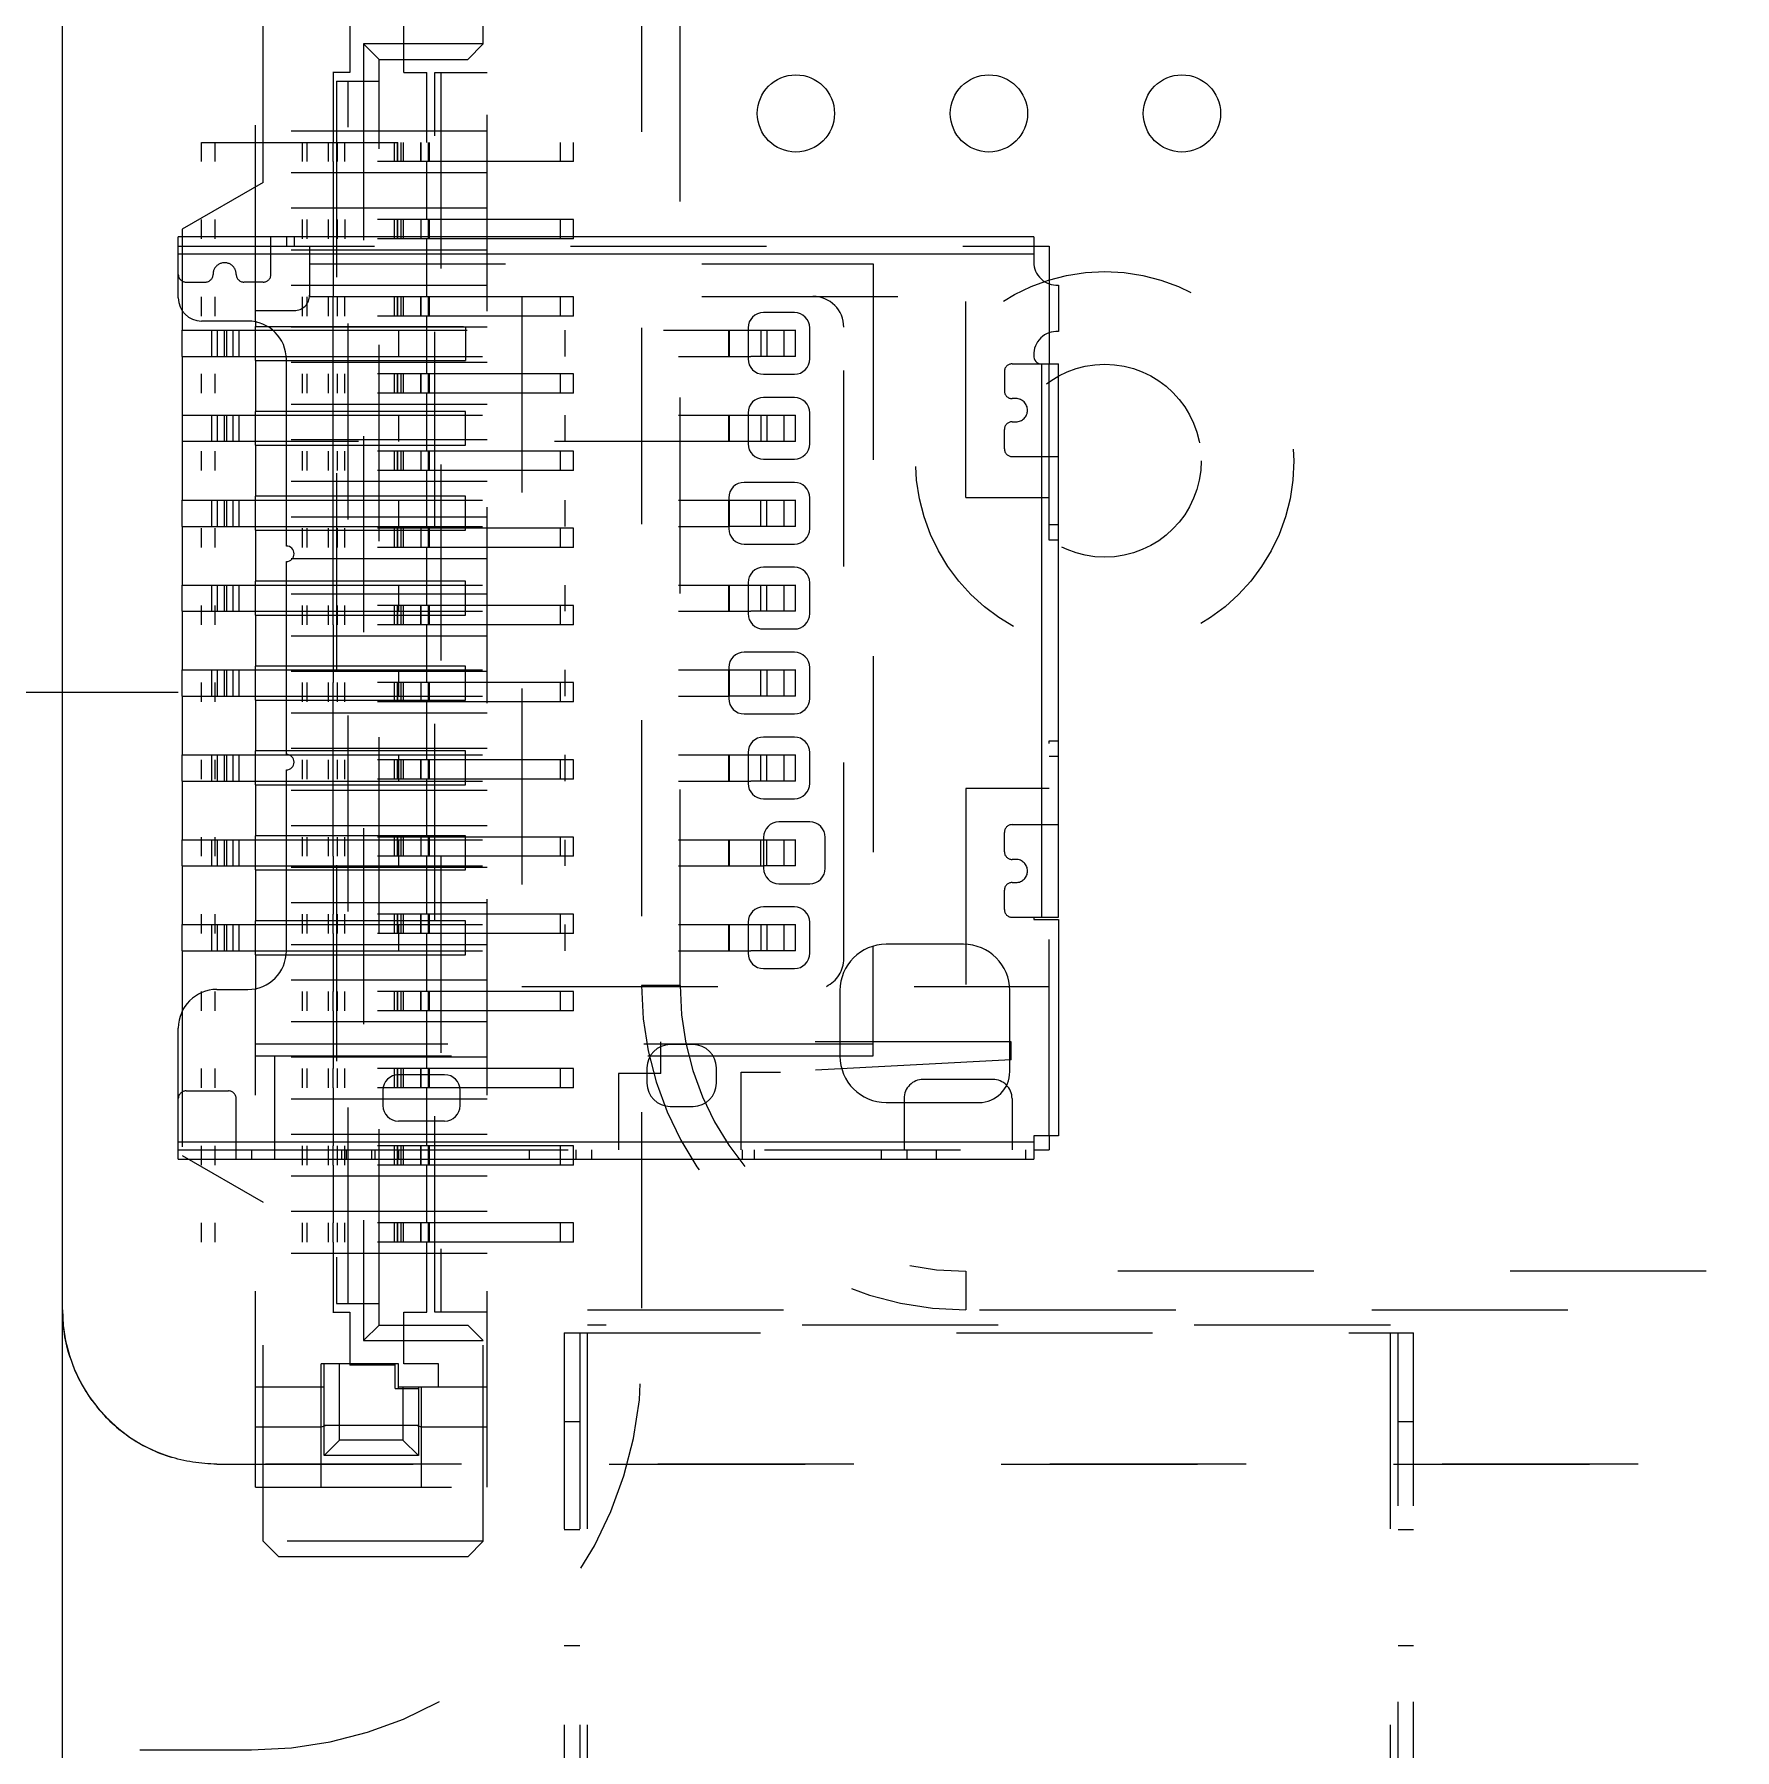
# Model space of a CAD drawing. Header units: inches. Extents: x 0 to 8.3, y 0 to 11.7.
# Drawn here: x 2.766 to 3.633, y 3.134 to 4.009 of the extents above; entities that cross this region are included whole.
import ezdxf

# ---------------------------------------------------------------- set-up
doc = ezdxf.new("R2010")
doc.units = ezdxf.units.IN
doc.header["$LTSCALE"] = 0.762205
doc.header["$MEASUREMENT"] = 0
doc.linetypes.add('HIDDEN', pattern=[0.2, 0.1, -0.1])
doc.layers.get('0').update_dxf_attribs({"linetype": 'CONTINUOUS'})
for name, color, linetype in [('02___PRT_ALL_AXES', 7, 'CONTINUOUS'), ('03___PRT_ALL_CURVES', 7, 'CONTINUOUS'), ('03__ASM_ALL_CURVES', 7, 'CONTINUOUS'), ('DEFAULT_2', 8, 'HIDDEN')]:
    doc.layers.add(name, color=color, linetype=linetype)

msp = doc.modelspace()

# ---------------------------------------------------------------- linework, layer by layer
at = {"color": 7, "linetype": 'CONTINUOUS'}
for p, q in [((2.77998, 2.68939), (2.77998, 4.6579)), ((3.27525, 3.90593), (2.83903, 3.90593)), ((2.83903, 3.87482), (2.83903, 3.90593)), ((3.27525, 3.90593), (3.27525, 3.89313)), ((2.83903, 3.89727), (3.27525, 3.89727)), ((3.27525, 3.9012), (3.28312, 3.9012)), ((3.28312, 3.9012), (3.28312, 3.882)), ((3.28785, 3.88135), (3.28785, 3.85767)), ((2.87446, 3.86301), (2.85084, 3.86301)), ((2.8784, 3.86301), (2.8784, 3.86026)), ((2.8784, 3.86026), (2.88444, 3.86026)), ((3.12958, 3.85947), (3.12958, 3.84372)), ((3.1532, 3.86734), (3.13746, 3.86734)), ((3.16108, 3.84372), (3.16108, 3.85947)), ((2.841, 3.85829), (2.88641, 3.85829)), ((2.841, 3.8449), (2.841, 3.85829)), ((2.856, 3.85829), (2.856, 3.8449)), ((2.85901, 3.8449), (2.85901, 3.85829)), ((2.86248, 3.85829), (2.86248, 3.8449)), ((2.87002, 3.8449), (2.87002, 3.85829)), ((3.13094, 3.85829), (3.15387, 3.85829)), ((3.13618, 3.85829), (3.13618, 3.8449)), ((3.15383, 3.8449), (3.15383, 3.85829)), ((3.28312, 3.85702), (3.28312, 3.84116)), ((2.841, 3.8449), (2.89415, 3.8449)), ((2.8784, 3.84294), (2.89415, 3.84294)), ((2.8784, 3.84294), (2.8784, 3.81695)), ((2.89415, 3.74824), (2.89415, 3.84333)), ((3.15383, 3.8449), (3.13094, 3.8449)), ((3.13746, 3.83585), (3.1532, 3.83585)), ((3.27919, 3.84116), (3.28785, 3.84116)), ((3.27919, 3.84116), (3.27919, 3.55888)), ((3.28785, 3.55888), (3.28785, 3.84116)), ((3.1532, 3.82404), (3.13746, 3.82404)), ((2.89415, 3.81695), (2.8784, 3.81695)), ((3.12958, 3.81616), (3.12958, 3.80042)), ((3.16108, 3.80042), (3.16108, 3.81616)), ((2.841, 3.81498), (2.89415, 3.81498)), ((2.841, 3.81498), (2.841, 3.8016)), ((2.856, 3.81498), (2.856, 3.8016)), ((2.85901, 3.8016), (2.85901, 3.81498)), ((2.86248, 3.81498), (2.86248, 3.8016)), ((2.87002, 3.8016), (2.87002, 3.81498)), ((3.13094, 3.81498), (3.15383, 3.81498)), ((3.13618, 3.81498), (3.13618, 3.8016)), ((3.15383, 3.8016), (3.15383, 3.81498)), ((2.89415, 3.8016), (2.841, 3.8016)), ((2.8784, 3.79963), (2.89415, 3.79963)), ((2.8784, 3.79963), (2.8784, 3.77364)), ((3.15383, 3.8016), (3.13094, 3.8016)), ((3.13746, 3.79254), (3.1532, 3.79254)), ((3.1532, 3.78073), (3.12761, 3.78073)), ((2.841, 3.77168), (2.89415, 3.77168)), ((2.841, 3.75829), (2.841, 3.77168)), ((2.856, 3.77168), (2.856, 3.75829)), ((2.85901, 3.75829), (2.85901, 3.77168)), ((2.86248, 3.77168), (2.86248, 3.75829)), ((2.87002, 3.75829), (2.87002, 3.77168)), ((2.89415, 3.77364), (2.8784, 3.77364)), ((3.11961, 3.77168), (3.15387, 3.77168)), ((3.11974, 3.77286), (3.11974, 3.75711)), ((3.13618, 3.75829), (3.13618, 3.77168)), ((3.15383, 3.75829), (3.15383, 3.77168)), ((3.16108, 3.75711), (3.16108, 3.77286)), ((2.841, 3.75829), (2.89415, 3.75829)), ((2.8784, 3.75632), (2.89415, 3.75632)), ((2.8784, 3.75632), (2.8784, 3.73034)), ((3.15383, 3.75829), (3.11961, 3.75829)), ((3.12761, 3.74923), (3.1532, 3.74923)), ((2.89415, 3.64194), (2.89415, 3.74036)), ((3.1532, 3.73742), (3.13746, 3.73742)), ((2.841, 3.72837), (2.89415, 3.72837)), ((2.841, 3.71498), (2.841, 3.72837)), ((2.856, 3.72837), (2.856, 3.71498)), ((2.85901, 3.71498), (2.85901, 3.72837)), ((2.86248, 3.72837), (2.86248, 3.71498)), ((2.87002, 3.71498), (2.87002, 3.72837)), ((2.89415, 3.73034), (2.8784, 3.73034)), ((3.12958, 3.72955), (3.12958, 3.7138)), ((3.13094, 3.72837), (3.15387, 3.72837)), ((3.13618, 3.71498), (3.13618, 3.72837)), ((3.15383, 3.71498), (3.15383, 3.72837)), ((3.16108, 3.7138), (3.16108, 3.72955)), ((2.841, 3.71498), (2.89415, 3.71498)), ((2.8784, 3.71301), (2.89415, 3.71301)), ((2.8784, 3.71301), (2.8784, 3.68703)), ((3.15383, 3.71498), (3.13094, 3.71498)), ((3.13746, 3.70593), (3.1532, 3.70593)), ((3.1532, 3.69412), (3.12761, 3.69412)), ((2.841, 3.68506), (2.89415, 3.68506)), ((2.841, 3.67168), (2.841, 3.68506)), ((2.856, 3.68506), (2.856, 3.67168)), ((2.85901, 3.67168), (2.85901, 3.68506)), ((2.86248, 3.68506), (2.86248, 3.67168)), ((2.87002, 3.67168), (2.87002, 3.68506)), ((2.89415, 3.68703), (2.8784, 3.68703)), ((3.11961, 3.68506), (3.15387, 3.68506)), ((3.11974, 3.68624), (3.11974, 3.67049)), ((3.13618, 3.67168), (3.13618, 3.68506)), ((3.15383, 3.67168), (3.15383, 3.68506)), ((3.16108, 3.67049), (3.16108, 3.68624)), ((2.841, 3.67168), (2.89415, 3.67168)), ((2.8784, 3.66971), (2.89415, 3.66971)), ((2.8784, 3.66971), (2.8784, 3.64372)), ((3.15383, 3.67168), (3.11961, 3.67168)), ((3.12761, 3.66262), (3.1532, 3.66262)), ((3.1532, 3.65081), (3.13746, 3.65081)), ((2.841, 3.64175), (2.89415, 3.64175)), ((2.841, 3.62837), (2.841, 3.64175)), ((2.856, 3.64175), (2.856, 3.62837)), ((2.85901, 3.62837), (2.85901, 3.64175)), ((2.86248, 3.64175), (2.86248, 3.62837)), ((2.87002, 3.62837), (2.87002, 3.64175)), ((2.89415, 3.64372), (2.8784, 3.64372)), ((3.12958, 3.64294), (3.12958, 3.62719)), ((3.13094, 3.64175), (3.15383, 3.64175)), ((3.13618, 3.62837), (3.13618, 3.64175)), ((3.15383, 3.62837), (3.15383, 3.64175)), ((3.16108, 3.62719), (3.16108, 3.64294)), ((2.89415, 3.54175), (2.89415, 3.63406)), ((2.841, 3.62837), (2.89415, 3.62837)), ((2.8784, 3.6264), (2.89415, 3.6264)), ((2.8784, 3.6264), (2.8784, 3.60042)), ((3.15383, 3.62837), (3.13094, 3.62837)), ((3.13746, 3.61931), (3.1532, 3.61931)), ((3.16108, 3.6075), (3.14533, 3.6075)), ((2.841, 3.59845), (2.89415, 3.59845)), ((2.841, 3.58506), (2.841, 3.59845)), ((2.856, 3.59845), (2.856, 3.58506)), ((2.85901, 3.58506), (2.85901, 3.59845)), ((2.86248, 3.59845), (2.86248, 3.58506)), ((2.87002, 3.58506), (2.87002, 3.59845)), ((2.89415, 3.60042), (2.8784, 3.60042)), ((3.13746, 3.59963), (3.13746, 3.58388)), ((3.13746, 3.59845), (3.15387, 3.59845)), ((3.15383, 3.58506), (3.15383, 3.59845)), ((3.16895, 3.58388), (3.16895, 3.59963)), ((2.841, 3.58506), (2.89415, 3.58506)), ((2.8784, 3.58309), (2.89415, 3.58309)), ((2.8784, 3.58309), (2.8784, 3.55711)), ((3.15383, 3.58506), (3.13746, 3.58506)), ((3.14533, 3.57601), (3.16108, 3.57601)), ((3.1532, 3.56419), (3.13746, 3.56419)), ((2.841, 3.55514), (2.89415, 3.55514)), ((2.841, 3.54175), (2.841, 3.55514)), ((2.856, 3.55514), (2.856, 3.54175)), ((2.85901, 3.54175), (2.85901, 3.55514)), ((2.86248, 3.55514), (2.86248, 3.54175)), ((2.87002, 3.54175), (2.87002, 3.55514)), ((2.89415, 3.55711), (2.8784, 3.55711)), ((3.12958, 3.55632), (3.12958, 3.54057)), ((3.13094, 3.55514), (3.15383, 3.55514)), ((3.13618, 3.55514), (3.13618, 3.54175)), ((3.15383, 3.54175), (3.15383, 3.55514)), ((3.16108, 3.54057), (3.16108, 3.55632)), ((3.27525, 3.55888), (3.28785, 3.55888)), ((3.27525, 3.55888), (3.27525, 3.5577)), ((3.27525, 3.5577), (3.28785, 3.5577)), ((3.28785, 3.5577), (3.28785, 3.44746)), ((3.19336, 3.48821), (3.19336, 3.54413)), ((3.23942, 3.5451), (3.20005, 3.5451)), ((2.841, 3.54175), (2.89415, 3.54175)), ((2.8784, 3.53979), (2.89415, 3.53979)), ((2.8784, 3.53979), (2.8784, 3.52207)), ((3.15383, 3.54175), (3.13094, 3.54175)), ((3.13746, 3.5327), (3.1532, 3.5327)), ((2.85872, 3.52207), (2.87446, 3.52207)), ((3.17643, 3.52148), (3.17643, 3.48801)), ((3.26305, 3.48014), (3.26305, 3.52148)), ((2.83903, 3.43545), (2.83903, 3.50238)), ((3.10163, 3.49392), (3.08982, 3.49392)), ((3.19336, 3.49412), (3.17643, 3.49412)), ((3.07971, 3.48821), (3.11174, 3.48821)), ((3.17643, 3.48821), (3.19336, 3.48821)), ((2.97486, 3.47856), (2.95124, 3.47856)), ((3.07801, 3.48211), (3.07801, 3.47423)), ((3.11344, 3.47423), (3.11344, 3.48211)), ((2.94336, 3.47069), (2.94336, 3.46282)), ((2.98273, 3.46282), (2.98273, 3.47069)), ((3.08982, 3.46242), (3.10163, 3.46242)), ((3.20005, 3.46439), (3.2473, 3.46439)), ((2.97486, 3.45494), (2.95124, 3.45494)), ((3.27525, 3.44412), (2.83903, 3.44412)), ((3.28785, 3.44746), (3.27525, 3.44746)), ((3.27525, 3.44746), (3.27525, 3.43545)), ((3.27525, 3.44018), (3.28312, 3.44018)), ((3.28312, 3.44746), (3.28312, 3.44018)), ((2.83903, 3.43545), (3.27525, 3.43545))]:
    msp.add_line(p, q, dxfattribs=at)
at = {"color": 4, "linetype": 'CONTINUOUS'}
msp.add_line((2.36659, 3.67364), (2.83903, 3.67364), dxfattribs=at)
at = {"color": 7, "linetype": 'CONTINUOUS'}
for centre in [(3.15399, 3.96892), (3.25242, 3.96892), (3.35084, 3.96892)]:
    msp.add_circle(centre, 0.01969, dxfattribs=at)
for centre, radius, start, end in [((3.28706, 3.89313), 0.01181, 180.00301, 273.74706), ((2.85084, 3.87482), 0.01181, 180, 270), ((2.87446, 3.84333), 0.01969, 0, 90), ((3.13746, 3.85947), 0.00787, 90, 180), ((3.1532, 3.85947), 0.00787, 0, 90), ((3.28706, 3.84589), 0.01181, 86.25296, 181.93549), ((3.13746, 3.84372), 0.00787, 180, 270), ((3.1532, 3.84372), 0.00787, 270, 360), ((3.27919, 3.8451), 0.00394, 174.56909, 270), ((3.13746, 3.81616), 0.00787, 90, 180), ((3.1532, 3.81616), 0.00787, 0, 90), ((3.13746, 3.80042), 0.00787, 180, 270), ((3.1532, 3.80042), 0.00787, 270, 360), ((3.12761, 3.77286), 0.00787, 90, 180), ((3.1532, 3.77286), 0.00787, 0, 90), ((3.12761, 3.75711), 0.00787, 180, 270), ((3.1532, 3.75711), 0.00787, 270, 360), ((2.89415, 3.7443), 0.00394, 270, 90), ((3.13746, 3.72955), 0.00787, 90, 180), ((3.1532, 3.72955), 0.00787, 0, 90), ((3.13746, 3.7138), 0.00787, 180, 270), ((3.1532, 3.7138), 0.00787, 270, 360), ((3.12761, 3.68624), 0.00787, 90, 180), ((3.1532, 3.68624), 0.00787, 0, 90), ((3.12761, 3.67049), 0.00787, 180, 270), ((3.1532, 3.67049), 0.00787, 270, 360), ((3.13746, 3.64294), 0.00787, 90, 180), ((3.1532, 3.64294), 0.00787, 0, 90), ((2.89415, 3.638), 0.00394, 270, 90), ((3.13746, 3.62719), 0.00787, 180, 270), ((3.1532, 3.62719), 0.00787, 270, 360), ((3.14533, 3.59963), 0.00787, 90, 180), ((3.16108, 3.59963), 0.00787, 0, 90), ((3.14533, 3.58388), 0.00787, 180, 270), ((3.16108, 3.58388), 0.00787, 270, 360), ((3.13746, 3.55632), 0.00787, 90, 180), ((3.1532, 3.55632), 0.00787, 0, 90), ((3.20005, 3.52148), 0.02362, 90, 180), ((3.23942, 3.52148), 0.02362, 0, 90), ((2.87446, 3.54175), 0.01969, 270, 360), ((3.13746, 3.54057), 0.00787, 180, 270), ((3.1532, 3.54057), 0.00787, 270, 360), ((2.85872, 3.50238), 0.01969, 90, 180), ((3.08982, 3.48211), 0.01181, 90, 180), ((3.10163, 3.48211), 0.01181, 0.00301, 90), ((3.20005, 3.48801), 0.02362, 180, 270), ((2.95124, 3.47069), 0.00787, 90, 180), ((2.97486, 3.47069), 0.00787, 0, 90), ((3.08982, 3.47423), 0.01181, 180.00301, 270), ((3.10163, 3.47423), 0.01181, 270, 360), ((3.2473, 3.48014), 0.01575, 270, 360), ((2.95124, 3.46282), 0.00787, 180, 270), ((2.97486, 3.46282), 0.00787, 270, 360)]:
    msp.add_arc(centre, radius, start, end, dxfattribs=at)
at = {"layer": '02___PRT_ALL_AXES', "color": 8, "linetype": 'HIDDEN'}
msp.add_circle((3.31147, 3.79175), 0.04921, dxfattribs=at)
at = {"layer": '03___PRT_ALL_CURVES', "color": 8, "linetype": 'HIDDEN'}
for p, q in [((2.77998, 3.35868), (2.77998, 4.22482)), ((4.18352, 3.27994), (2.85872, 3.27994))]:
    msp.add_line(p, q, dxfattribs=at)
for centre, radius, start, end in [((2.85819, 3.35842), 0.07816, 197.93248, 216.06752), ((2.8591, 3.35906), 0.07927, 216.06098, 233.93902), ((2.85845, 3.35816), 0.07816, 233.93248, 252.06752)]:
    msp.add_arc(centre, radius, start, end, dxfattribs=at)
for points in [[(2.78383, 3.33435), (2.7813, 3.3422), (2.78004, 3.35047), (2.77998, 3.35868)], [(2.85872, 3.27994), (2.8505, 3.28), (2.84223, 3.28127), (2.83438, 3.2838)]]:
    msp.add_open_spline(points, degree=3, dxfattribs=at)
at = {"layer": '03__ASM_ALL_CURVES', "color": 8, "linetype": 'HIDDEN'}
msp.add_line((2.77998, 2.68939), (2.77998, 4.6579), dxfattribs=at)
at = {"layer": 'DEFAULT_2', "color": 8, "linetype": 'HIDDEN'}
for p, q in [((2.88234, 3.93373), (2.88234, 4.10671)), ((2.99454, 4.00435), (2.99454, 4.10671)), ((2.8784, 3.86301), (2.8784, 4.07916)), ((2.99651, 3.26813), (2.99651, 4.07916)), ((3.07525, 4.05947), (3.07525, 3.33309)), ((3.09494, 3.52404), (3.09494, 4.05947)), ((2.92648, 4.01695), (2.92648, 3.98979)), ((2.95404, 3.98979), (2.95404, 4.01616)), ((2.93352, 4.00435), (2.94139, 3.99648)), ((2.99454, 4.00435), (2.93352, 4.00435)), ((2.93352, 4.00435), (2.93352, 3.34294)), ((2.99454, 4.00435), (2.98667, 3.99648)), ((2.94139, 3.99648), (2.98667, 3.99648)), ((2.94139, 3.35081), (2.94139, 3.99648)), ((2.92648, 3.98979), (2.91777, 3.98979)), ((2.91808, 3.98979), (2.91808, 3.95416)), ((2.91974, 3.98545), (2.91974, 3.36183)), ((2.91974, 3.98545), (2.94139, 3.98545)), ((2.92564, 3.36183), (2.92564, 3.98545)), ((2.95404, 3.98979), (2.96585, 3.98979)), ((2.96585, 3.95416), (2.96585, 3.98979)), ((2.96992, 3.98979), (2.99651, 3.98979)), ((2.96992, 3.3575), (2.96992, 3.98979)), ((2.97289, 3.98979), (2.97289, 3.3575)), ((2.99651, 3.9599), (2.8784, 3.9599)), ((2.85093, 3.95416), (3.04059, 3.95416)), ((2.85093, 3.94431), (2.85093, 3.95416)), ((2.85765, 3.95416), (2.85765, 3.94431)), ((2.90233, 3.94431), (2.90233, 3.95416)), ((2.90482, 3.94431), (2.90482, 3.95416)), ((2.9156, 3.94431), (2.9156, 3.95416)), ((2.91793, 3.94431), (2.91793, 3.95416)), ((2.92005, 3.95416), (2.92005, 3.94431)), ((2.92399, 3.94431), (2.92399, 3.95416)), ((2.9492, 3.94431), (2.9492, 3.95416)), ((2.95062, 3.95416), (2.95062, 3.94431)), ((2.95094, 3.94431), (2.95094, 3.95416)), ((2.95243, 3.95416), (2.95243, 3.94431)), ((2.95385, 3.94431), (2.95385, 3.95416)), ((2.96271, 3.94431), (2.96271, 3.95416)), ((2.96288, 3.94431), (2.96288, 3.95416)), ((2.96647, 3.95416), (2.96647, 3.94431)), ((2.96717, 3.94431), (2.96717, 3.95416)), ((3.03387, 3.94431), (3.03387, 3.95416)), ((3.04059, 3.94431), (3.04059, 3.95416)), ((3.04059, 3.94431), (2.85093, 3.94431)), ((2.99651, 3.93857), (2.8784, 3.93857)), ((2.91808, 3.94431), (2.91808, 3.87542)), ((2.96585, 3.91479), (2.96585, 3.94431)), ((2.88234, 3.93373), (2.841, 3.90986)), ((2.99651, 3.92053), (2.8784, 3.92053)), ((3.04059, 3.91479), (2.85093, 3.91479)), ((2.85093, 3.90494), (2.85093, 3.91479)), ((2.85765, 3.91479), (2.85765, 3.90494)), ((2.90233, 3.90494), (2.90233, 3.91479)), ((2.90482, 3.90494), (2.90482, 3.91479)), ((2.9156, 3.90494), (2.9156, 3.91479)), ((2.92005, 3.91479), (2.92005, 3.90494)), ((2.92399, 3.91479), (2.92399, 3.90494)), ((2.9492, 3.90494), (2.9492, 3.91479)), ((2.95062, 3.91479), (2.95062, 3.90494)), ((2.95094, 3.90494), (2.95094, 3.91479)), ((2.95243, 3.91479), (2.95243, 3.90494)), ((2.95385, 3.90494), (2.95385, 3.91479)), ((2.96271, 3.91479), (2.96271, 3.90494)), ((2.96288, 3.90494), (2.96288, 3.91479)), ((2.96647, 3.91479), (2.96647, 3.90494)), ((2.96717, 3.90494), (2.96717, 3.91479)), ((3.03387, 3.90494), (3.03387, 3.91479)), ((3.04059, 3.90494), (3.04059, 3.91479)), ((2.841, 3.90986), (2.841, 3.85829)), ((3.04059, 3.90494), (2.85093, 3.90494)), ((2.88627, 3.88683), (2.88627, 3.90593)), ((2.89415, 3.90593), (2.89415, 3.9012)), ((2.89809, 3.90593), (2.89809, 3.9012)), ((2.96585, 3.87542), (2.96585, 3.90494)), ((2.83903, 3.9012), (3.27525, 3.9012)), ((2.99651, 3.8992), (2.8784, 3.8992)), ((2.90596, 3.9012), (2.90596, 3.87561)), ((2.90596, 3.89215), (3.19336, 3.89215)), ((3.19336, 3.89215), (3.19336, 3.54413)), ((2.84297, 3.8829), (2.85281, 3.8829)), ((2.88234, 3.8829), (2.8725, 3.8829)), ((2.99651, 3.88116), (2.8784, 3.88116)), ((3.28312, 3.882), (3.28312, 3.85702)), ((3.04059, 3.87542), (2.85093, 3.87542)), ((2.85093, 3.86557), (2.85093, 3.87542)), ((2.85765, 3.87542), (2.85765, 3.86557)), ((2.8784, 3.86833), (2.89809, 3.86833)), ((2.90233, 3.86557), (2.90233, 3.87542)), ((2.90482, 3.86557), (2.90482, 3.87542)), ((2.90596, 3.87561), (3.28312, 3.87561)), ((2.9156, 3.86557), (2.9156, 3.87542)), ((2.91793, 3.86557), (2.91808, 3.87542)), ((2.92005, 3.87542), (2.92005, 3.86557)), ((2.92399, 3.86557), (2.92399, 3.87542)), ((2.9492, 3.86557), (2.9492, 3.87542)), ((2.95062, 3.87542), (2.95062, 3.86557)), ((2.95094, 3.86557), (2.95094, 3.87542)), ((2.95243, 3.87542), (2.95243, 3.86557)), ((2.95385, 3.86557), (2.95385, 3.87542)), ((2.96271, 3.86557), (2.96271, 3.87542)), ((2.96288, 3.86557), (2.96288, 3.87542)), ((2.96647, 3.87542), (2.96647, 3.86557)), ((2.96717, 3.86557), (2.96717, 3.87542)), ((3.01423, 3.87561), (3.01423, 3.52364)), ((3.03387, 3.86557), (3.03387, 3.87542)), ((3.04059, 3.86557), (3.04059, 3.87542)), ((3.24061, 3.77305), (3.24061, 3.87561)), ((3.04059, 3.86557), (2.85093, 3.86557)), ((2.8784, 3.84294), (2.8784, 3.86026)), ((2.99651, 3.85983), (2.8784, 3.85983)), ((2.88444, 3.86026), (2.98557, 3.86026)), ((2.91808, 3.79668), (2.91808, 3.86557)), ((2.96585, 3.83605), (2.96585, 3.86557)), ((2.98557, 3.86026), (2.98557, 3.84294)), ((3.1784, 3.53782), (3.1784, 3.85986)), ((2.86354, 3.85829), (2.86354, 3.8449)), ((2.867, 3.8449), (2.867, 3.85829)), ((2.88641, 3.85829), (3.13094, 3.85829)), ((2.95126, 3.85829), (2.95126, 3.8449)), ((3.0362, 3.85829), (3.0362, 3.8449)), ((3.11961, 3.85829), (3.11961, 3.8449)), ((3.12013, 3.8449), (3.12013, 3.85829)), ((3.13918, 3.85829), (3.13918, 3.8449)), ((3.14791, 3.85829), (3.14791, 3.8449)), ((2.841, 3.8449), (2.841, 3.81498)), ((2.99651, 3.84179), (2.8784, 3.84179)), ((2.89415, 3.8449), (3.13094, 3.8449)), ((2.89415, 3.84294), (2.98557, 3.84294)), ((3.04059, 3.83605), (2.85093, 3.83605)), ((2.85093, 3.8262), (2.85093, 3.83605)), ((2.85765, 3.83605), (2.85765, 3.8262)), ((2.90233, 3.8262), (2.90233, 3.83605)), ((2.90482, 3.8262), (2.90482, 3.83605)), ((2.9156, 3.8262), (2.9156, 3.83605)), ((2.92005, 3.83605), (2.92005, 3.8262)), ((2.92399, 3.8262), (2.92399, 3.83605)), ((2.9492, 3.8262), (2.9492, 3.83605)), ((2.95062, 3.83605), (2.95062, 3.8262)), ((2.95094, 3.8262), (2.95094, 3.83605)), ((2.95243, 3.83605), (2.95243, 3.8262)), ((2.95385, 3.8262), (2.95385, 3.83605)), ((2.96271, 3.8262), (2.96271, 3.83605)), ((2.96288, 3.8262), (2.96288, 3.83605)), ((2.96647, 3.83605), (2.96647, 3.8262)), ((2.96717, 3.8262), (2.96717, 3.83605)), ((3.03387, 3.8262), (3.03387, 3.83605)), ((3.04059, 3.8262), (3.04059, 3.83605)), ((3.26029, 3.83723), (3.26029, 3.82738)), ((3.26423, 3.84116), (3.27919, 3.84116)), ((3.28312, 3.7512), (3.28312, 3.84116)), ((3.04059, 3.8262), (2.85093, 3.8262)), ((2.96585, 3.79668), (2.96585, 3.8262)), ((2.99651, 3.82046), (2.8784, 3.82046)), ((2.8784, 3.79963), (2.8784, 3.81695)), ((2.98557, 3.81695), (2.89415, 3.81695)), ((2.98557, 3.79963), (2.98557, 3.81695)), ((3.2662, 3.82345), (3.26423, 3.82345)), ((2.86354, 3.81498), (2.86354, 3.8016)), ((2.867, 3.8016), (2.867, 3.81498)), ((2.89415, 3.81498), (3.13094, 3.81498)), ((2.95126, 3.81498), (2.95126, 3.8016)), ((3.0362, 3.81498), (3.0362, 3.8016)), ((3.11961, 3.81498), (3.11961, 3.8016)), ((3.12013, 3.8016), (3.12013, 3.81498)), ((3.13918, 3.81498), (3.13918, 3.8016)), ((3.14791, 3.81498), (3.14791, 3.8016)), ((3.26029, 3.79786), (3.26029, 3.8077)), ((3.26423, 3.81164), (3.2662, 3.81164)), ((2.841, 3.8016), (2.841, 3.77168)), ((2.99651, 3.80242), (2.8784, 3.80242)), ((3.13094, 3.8016), (2.89415, 3.8016)), ((2.89415, 3.79963), (2.98557, 3.79963)), ((3.04059, 3.79668), (2.85093, 3.79668)), ((2.85093, 3.78683), (2.85093, 3.79668)), ((2.85765, 3.79668), (2.85765, 3.78683)), ((2.90233, 3.78683), (2.90233, 3.79668)), ((2.90482, 3.78683), (2.90482, 3.79668)), ((2.9156, 3.78683), (2.9156, 3.79668)), ((2.91793, 3.78683), (2.91793, 3.79668)), ((2.92005, 3.79668), (2.92005, 3.78683)), ((2.92399, 3.78683), (2.92399, 3.79668)), ((2.9492, 3.78683), (2.9492, 3.79668)), ((2.95062, 3.79668), (2.95062, 3.78683)), ((2.95094, 3.78683), (2.95094, 3.79668)), ((2.95243, 3.79668), (2.95243, 3.78683)), ((2.95385, 3.78683), (2.95385, 3.79668)), ((2.96271, 3.79668), (2.96271, 3.78683)), ((2.96288, 3.78683), (2.96288, 3.79668)), ((2.96647, 3.79668), (2.96647, 3.78683)), ((2.96717, 3.78683), (2.96717, 3.79668)), ((3.03387, 3.78683), (3.03387, 3.79668)), ((3.04059, 3.78683), (3.04059, 3.79668)), ((3.26423, 3.79392), (3.28785, 3.79392)), ((3.04059, 3.78683), (2.85093, 3.78683)), ((2.99651, 3.78109), (2.8784, 3.78109)), ((2.91808, 3.71794), (2.91808, 3.78683)), ((2.96585, 3.75731), (2.96585, 3.78683)), ((2.86354, 3.77168), (2.86354, 3.75829)), ((2.867, 3.75829), (2.867, 3.77168)), ((2.8784, 3.75632), (2.8784, 3.77364)), ((2.98557, 3.77364), (2.89415, 3.77364)), ((2.89415, 3.77168), (3.11961, 3.77168)), ((2.95126, 3.77168), (2.95126, 3.75829)), ((2.98557, 3.75632), (2.98557, 3.77364)), ((3.0362, 3.77168), (3.0362, 3.75829)), ((3.11961, 3.77168), (3.11961, 3.75829)), ((3.12013, 3.75829), (3.12013, 3.77168)), ((3.13918, 3.75829), (3.13918, 3.77168)), ((3.14791, 3.77168), (3.14791, 3.75829)), ((3.24061, 3.77305), (3.28312, 3.77305)), ((2.99651, 3.76305), (2.8784, 3.76305)), ((2.841, 3.75829), (2.841, 3.72837)), ((3.04059, 3.75731), (2.85093, 3.75731)), ((2.85093, 3.74746), (2.85093, 3.75731)), ((2.85765, 3.75731), (2.85765, 3.74746)), ((2.89415, 3.75829), (3.11961, 3.75829)), ((2.89415, 3.75632), (2.98557, 3.75632)), ((2.90233, 3.74746), (2.90233, 3.75731)), ((2.90482, 3.74746), (2.90482, 3.75731)), ((2.9156, 3.74746), (2.9156, 3.75731)), ((2.92005, 3.75731), (2.92005, 3.74746)), ((2.92399, 3.74746), (2.92399, 3.75731)), ((2.9492, 3.74746), (2.9492, 3.75731)), ((2.95062, 3.75731), (2.95062, 3.74746)), ((2.95094, 3.74746), (2.95094, 3.75731)), ((2.95243, 3.75731), (2.95243, 3.74746)), ((2.95385, 3.74746), (2.95385, 3.75731)), ((2.96271, 3.75731), (2.96271, 3.74746)), ((2.96288, 3.74746), (2.96288, 3.75731)), ((2.96647, 3.75731), (2.96647, 3.74746)), ((2.96717, 3.74746), (2.96717, 3.75731)), ((3.03387, 3.74746), (3.03387, 3.75731)), ((3.04059, 3.74746), (3.04059, 3.75731)), ((3.28785, 3.75908), (3.28312, 3.75908)), ((3.04059, 3.74746), (2.85093, 3.74746)), ((2.96585, 3.71794), (2.96585, 3.74746)), ((3.28785, 3.7512), (3.28312, 3.7512)), ((2.99651, 3.74172), (2.8784, 3.74172)), ((2.86354, 3.72837), (2.86354, 3.71498)), ((2.867, 3.71498), (2.867, 3.72837)), ((2.8784, 3.71301), (2.8784, 3.73034)), ((2.98557, 3.73034), (2.89415, 3.73034)), ((2.89415, 3.72837), (3.13094, 3.72837)), ((2.95126, 3.72837), (2.95126, 3.71498)), ((2.98557, 3.71301), (2.98557, 3.73034)), ((3.0362, 3.72837), (3.0362, 3.71498)), ((3.11961, 3.72837), (3.11961, 3.71498)), ((3.12013, 3.71498), (3.12013, 3.72837)), ((3.13918, 3.71498), (3.13918, 3.72837)), ((3.14791, 3.72837), (3.14791, 3.71498)), ((2.99651, 3.72368), (2.8784, 3.72368)), ((2.841, 3.71498), (2.841, 3.68506)), ((3.04059, 3.71794), (2.85093, 3.71794)), ((2.85093, 3.70809), (2.85093, 3.71794)), ((2.85765, 3.71794), (2.85765, 3.70809)), ((2.89415, 3.71498), (3.13094, 3.71498)), ((2.89415, 3.71301), (2.98557, 3.71301)), ((2.90233, 3.70809), (2.90233, 3.71794)), ((2.90482, 3.70809), (2.90482, 3.71794)), ((2.9156, 3.70809), (2.9156, 3.71794)), ((2.91793, 3.70809), (2.91793, 3.71794)), ((2.92005, 3.71794), (2.92005, 3.70809)), ((2.92399, 3.70809), (2.92399, 3.71794)), ((2.9492, 3.70809), (2.9492, 3.71794)), ((2.95062, 3.71794), (2.95062, 3.70809)), ((2.95094, 3.70809), (2.95094, 3.71794)), ((2.95243, 3.71794), (2.95243, 3.70809)), ((2.95385, 3.70809), (2.95385, 3.71794)), ((2.96271, 3.70809), (2.96271, 3.71794)), ((2.96288, 3.70809), (2.96288, 3.71794)), ((2.96647, 3.71794), (2.96647, 3.70809)), ((2.96717, 3.70809), (2.96717, 3.71794)), ((3.03387, 3.70809), (3.03387, 3.71794)), ((3.04059, 3.70809), (3.04059, 3.71794)), ((3.04059, 3.70809), (2.85093, 3.70809)), ((2.99651, 3.70235), (2.8784, 3.70235)), ((2.91808, 3.70809), (2.91808, 3.67856)), ((2.96585, 3.67856), (2.96585, 3.70809)), ((2.86354, 3.68506), (2.86354, 3.67168)), ((2.867, 3.67168), (2.867, 3.68506)), ((2.8784, 3.66971), (2.8784, 3.68703)), ((2.99651, 3.68431), (2.8784, 3.68431)), ((2.98557, 3.68703), (2.89415, 3.68703)), ((2.89415, 3.68506), (3.11961, 3.68506)), ((2.95126, 3.68506), (2.95126, 3.67168)), ((2.98557, 3.66971), (2.98557, 3.68703)), ((3.0362, 3.68506), (3.0362, 3.67168)), ((3.11961, 3.68506), (3.11961, 3.67168)), ((3.12013, 3.67168), (3.12013, 3.68506)), ((3.13918, 3.68506), (3.13918, 3.67168)), ((3.14791, 3.68506), (3.14791, 3.67168)), ((3.04059, 3.67856), (2.85093, 3.67856)), ((2.85093, 3.66872), (2.85093, 3.67856)), ((2.85765, 3.67856), (2.85765, 3.66872)), ((2.90233, 3.66872), (2.90233, 3.67856)), ((2.90482, 3.66872), (2.90482, 3.67856)), ((2.9156, 3.66872), (2.9156, 3.67856)), ((2.91793, 3.66872), (2.91793, 3.67856)), ((2.92005, 3.67856), (2.92005, 3.66872)), ((2.92399, 3.66872), (2.92399, 3.67856)), ((2.9492, 3.66872), (2.9492, 3.67856)), ((2.95062, 3.67856), (2.95062, 3.66872)), ((2.95094, 3.66872), (2.95094, 3.67856)), ((2.95243, 3.67856), (2.95243, 3.66872)), ((2.95385, 3.66872), (2.95385, 3.67856)), ((2.96271, 3.67856), (2.96271, 3.66872)), ((2.96288, 3.66872), (2.96288, 3.67856)), ((2.96647, 3.67856), (2.96647, 3.66872)), ((2.96717, 3.66872), (2.96717, 3.67856)), ((3.03387, 3.66872), (3.03387, 3.67856)), ((3.04059, 3.66872), (3.04059, 3.67856)), ((2.841, 3.67168), (2.841, 3.64175)), ((3.04059, 3.66872), (2.85093, 3.66872)), ((2.89415, 3.67168), (3.11961, 3.67168)), ((2.89415, 3.66971), (2.98557, 3.66971)), ((2.91808, 3.59982), (2.91808, 3.66872)), ((2.96585, 3.63919), (2.96585, 3.66872)), ((2.99651, 3.66298), (2.8784, 3.66298)), ((3.28312, 3.64884), (3.28785, 3.64884)), ((3.28312, 3.44746), (3.28312, 3.64884)), ((2.86354, 3.64175), (2.86354, 3.62837)), ((2.867, 3.62837), (2.867, 3.64175)), ((2.99651, 3.64494), (2.8784, 3.64494)), ((2.8784, 3.6264), (2.8784, 3.64372)), ((2.98557, 3.64372), (2.89415, 3.64372)), ((2.89415, 3.64175), (3.13094, 3.64175)), ((2.95126, 3.64175), (2.95126, 3.62837)), ((2.98557, 3.6264), (2.98557, 3.64372)), ((3.0362, 3.64175), (3.0362, 3.62837)), ((3.11961, 3.64175), (3.11961, 3.62837)), ((3.12013, 3.62837), (3.12013, 3.64175)), ((3.13918, 3.62837), (3.13918, 3.64175)), ((3.14791, 3.64175), (3.14791, 3.62837)), ((3.28785, 3.64097), (3.28312, 3.64097)), ((3.04059, 3.63919), (2.85093, 3.63919)), ((2.85093, 3.62935), (2.85093, 3.63919)), ((2.85765, 3.63919), (2.85765, 3.62935)), ((2.90233, 3.62935), (2.90233, 3.63919)), ((2.90482, 3.62935), (2.90482, 3.63919)), ((2.9156, 3.62935), (2.9156, 3.63919)), ((2.92005, 3.63919), (2.92005, 3.62935)), ((2.92399, 3.62935), (2.92399, 3.63919)), ((2.9492, 3.62935), (2.9492, 3.63919)), ((2.95062, 3.63919), (2.95062, 3.62935)), ((2.95094, 3.62935), (2.95094, 3.63919)), ((2.95243, 3.63919), (2.95243, 3.62935)), ((2.95385, 3.62935), (2.95385, 3.63919)), ((2.96271, 3.62935), (2.96271, 3.63919)), ((2.96288, 3.62935), (2.96288, 3.63919)), ((2.96647, 3.63919), (2.96647, 3.62935)), ((2.96717, 3.62935), (2.96717, 3.63919)), ((3.03387, 3.62935), (3.03387, 3.63919)), ((3.04059, 3.62935), (3.04059, 3.63919)), ((2.841, 3.62837), (2.841, 3.59845)), ((3.04059, 3.62935), (2.85093, 3.62935)), ((2.99651, 3.62361), (2.8784, 3.62361)), ((2.89415, 3.62837), (3.13094, 3.62837)), ((2.89415, 3.6264), (2.98557, 3.6264)), ((2.96585, 3.59982), (2.96585, 3.62935)), ((3.28312, 3.62463), (3.24061, 3.62463)), ((3.24061, 3.62463), (3.24061, 3.52364)), ((2.99651, 3.60557), (2.8784, 3.60557)), ((3.26423, 3.60612), (3.28785, 3.60612)), ((3.04059, 3.59982), (2.85093, 3.59982)), ((2.85093, 3.58998), (2.85093, 3.59982)), ((2.85765, 3.59982), (2.85765, 3.58998)), ((2.86354, 3.59845), (2.86354, 3.58506)), ((2.867, 3.58506), (2.867, 3.59845)), ((2.8784, 3.58309), (2.8784, 3.60042)), ((2.98557, 3.60042), (2.89415, 3.60042)), ((2.89415, 3.59845), (3.13746, 3.59845)), ((2.90233, 3.58998), (2.90233, 3.59982)), ((2.90482, 3.58998), (2.90482, 3.59982)), ((2.9156, 3.58998), (2.9156, 3.59982)), ((2.91793, 3.58998), (2.91793, 3.59982)), ((2.92005, 3.59982), (2.92005, 3.58998)), ((2.92399, 3.58998), (2.92399, 3.59982)), ((2.9492, 3.58998), (2.9492, 3.59982)), ((2.95062, 3.59982), (2.95062, 3.58998)), ((2.95094, 3.58998), (2.95094, 3.59982)), ((2.95126, 3.59845), (2.95126, 3.58506)), ((2.95243, 3.59982), (2.95243, 3.58998)), ((2.95385, 3.58998), (2.95385, 3.59982)), ((2.96271, 3.59982), (2.96271, 3.58998)), ((2.96288, 3.58998), (2.96288, 3.59982)), ((2.96647, 3.59982), (2.96647, 3.58998)), ((2.96717, 3.58998), (2.96717, 3.59982)), ((2.98557, 3.58309), (2.98557, 3.60042)), ((3.03387, 3.58998), (3.03387, 3.59982)), ((3.0362, 3.59845), (3.0362, 3.58506)), ((3.04059, 3.58998), (3.04059, 3.59982)), ((3.11961, 3.59845), (3.11961, 3.58506)), ((3.12013, 3.58506), (3.12013, 3.59845)), ((3.13618, 3.58506), (3.13618, 3.59845)), ((3.13918, 3.58506), (3.13918, 3.59845)), ((3.14791, 3.59845), (3.14791, 3.58506)), ((3.26029, 3.59234), (3.26029, 3.60219)), ((3.04059, 3.58998), (2.85093, 3.58998)), ((2.91808, 3.58998), (2.91808, 3.56045)), ((2.96585, 3.56045), (2.96585, 3.58998)), ((3.2662, 3.58841), (3.26423, 3.58841)), ((2.841, 3.58506), (2.841, 3.55514)), ((2.99651, 3.58424), (2.8784, 3.58424)), ((2.89415, 3.58506), (3.13746, 3.58506)), ((2.89415, 3.58309), (2.98557, 3.58309)), ((3.26029, 3.56282), (3.26029, 3.57266)), ((3.26423, 3.5766), (3.2662, 3.5766)), ((2.99651, 3.5662), (2.8784, 3.5662)), ((3.04059, 3.56045), (2.85093, 3.56045)), ((2.85093, 3.55061), (2.85093, 3.56045)), ((2.85765, 3.56045), (2.85765, 3.55061)), ((2.86354, 3.55514), (2.86354, 3.54175)), ((2.867, 3.54175), (2.867, 3.55514)), ((2.8784, 3.53979), (2.8784, 3.55711)), ((2.98557, 3.55711), (2.89415, 3.55711)), ((2.89415, 3.55514), (3.13094, 3.55514)), ((2.90233, 3.55061), (2.90233, 3.56045)), ((2.90482, 3.55061), (2.90482, 3.56045)), ((2.9156, 3.55061), (2.9156, 3.56045)), ((2.91793, 3.55061), (2.91793, 3.56045)), ((2.92005, 3.56045), (2.92005, 3.55061)), ((2.92399, 3.55061), (2.92399, 3.56045)), ((2.9492, 3.55061), (2.9492, 3.56045)), ((2.95062, 3.56045), (2.95062, 3.55061)), ((2.95094, 3.55061), (2.95094, 3.56045)), ((2.95126, 3.55514), (2.95126, 3.54175)), ((2.95243, 3.56045), (2.95243, 3.55061)), ((2.95385, 3.55061), (2.95385, 3.56045)), ((2.96271, 3.55061), (2.96271, 3.56045)), ((2.96288, 3.55061), (2.96288, 3.56045)), ((2.96647, 3.56045), (2.96647, 3.55061)), ((2.96717, 3.55061), (2.96717, 3.56045)), ((2.98557, 3.53979), (2.98557, 3.55711)), ((3.03387, 3.55061), (3.03387, 3.56045)), ((3.0362, 3.55514), (3.0362, 3.54175)), ((3.04059, 3.55061), (3.04059, 3.56045)), ((3.11961, 3.55514), (3.11961, 3.54175)), ((3.12013, 3.54175), (3.12013, 3.55514)), ((3.13918, 3.55514), (3.13918, 3.54175)), ((3.14791, 3.55514), (3.14791, 3.54175)), ((3.26423, 3.55888), (3.27525, 3.55888)), ((3.04059, 3.55061), (2.85093, 3.55061)), ((2.99651, 3.54487), (2.8784, 3.54487)), ((2.91808, 3.55061), (2.91808, 3.52108)), ((2.96585, 3.52108), (2.96585, 3.55061)), ((2.841, 3.54175), (2.841, 3.43742)), ((2.89415, 3.54175), (3.13094, 3.54175)), ((2.89415, 3.53979), (2.98557, 3.53979)), ((2.99651, 3.52683), (2.8784, 3.52683)), ((3.04059, 3.52108), (2.85093, 3.52108)), ((2.85093, 3.51124), (2.85093, 3.52108)), ((2.85765, 3.52108), (2.85765, 3.51124)), ((2.8784, 3.26813), (2.8784, 3.52207)), ((2.90233, 3.51124), (2.90233, 3.52108)), ((2.90482, 3.51124), (2.90482, 3.52108)), ((2.9156, 3.51124), (2.9156, 3.52108)), ((2.91793, 3.51124), (2.91793, 3.52108)), ((2.92005, 3.52108), (2.92005, 3.51124)), ((2.92399, 3.51124), (2.92399, 3.52108)), ((2.9492, 3.51124), (2.9492, 3.52108)), ((2.95062, 3.52108), (2.95062, 3.51124)), ((2.95094, 3.51124), (2.95094, 3.52108)), ((2.95243, 3.52108), (2.95243, 3.51124)), ((2.95385, 3.51124), (2.95385, 3.52108)), ((2.96271, 3.51124), (2.96271, 3.52108)), ((2.96288, 3.51124), (2.96288, 3.52108)), ((2.96647, 3.52108), (2.96647, 3.51124)), ((2.96717, 3.51124), (2.96717, 3.52108)), ((3.01423, 3.52364), (3.28312, 3.52364)), ((3.03387, 3.51124), (3.03387, 3.52108)), ((3.04059, 3.51124), (3.04059, 3.52108)), ((3.09494, 3.52404), (3.07525, 3.52404)), ((3.04059, 3.51124), (2.85093, 3.51124)), ((2.91808, 3.51124), (2.91808, 3.48171)), ((2.96585, 3.48171), (2.96585, 3.51124)), ((2.99651, 3.5055), (2.8784, 3.5055)), ((3.17643, 3.49412), (2.8784, 3.49412)), ((3.26383, 3.4953), (3.08509, 3.4953)), ((3.08509, 3.47916), (3.08509, 3.4953)), ((3.26383, 3.48624), (3.26383, 3.4953)), ((2.8784, 3.48821), (3.07971, 3.48821)), ((2.99651, 3.48746), (2.8784, 3.48746)), ((2.88824, 3.43545), (2.88824, 3.48821)), ((3.11174, 3.48821), (3.17643, 3.48821)), ((3.26383, 3.48624), (3.14612, 3.47994)), ((3.04059, 3.48171), (2.85093, 3.48171)), ((2.85093, 3.47187), (2.85093, 3.48171)), ((2.85765, 3.48171), (2.85765, 3.47187)), ((2.90233, 3.47187), (2.90233, 3.48171)), ((2.90482, 3.47187), (2.90482, 3.48171)), ((2.9156, 3.47187), (2.9156, 3.48171)), ((2.91793, 3.47187), (2.91808, 3.48171)), ((2.92005, 3.48171), (2.92005, 3.47187)), ((2.92399, 3.47187), (2.92399, 3.48171)), ((2.9492, 3.47187), (2.9492, 3.48171)), ((2.95062, 3.48171), (2.95062, 3.47187)), ((2.95094, 3.47187), (2.95094, 3.48171)), ((2.95243, 3.48171), (2.95243, 3.47187)), ((2.95385, 3.47187), (2.95385, 3.48171)), ((2.96271, 3.47187), (2.96271, 3.48171)), ((2.96288, 3.47187), (2.96288, 3.48171)), ((2.96647, 3.48171), (2.96647, 3.47187)), ((2.96717, 3.47187), (2.96717, 3.48171)), ((3.03387, 3.47187), (3.03387, 3.48171)), ((3.04059, 3.47187), (3.04059, 3.48171)), ((3.08509, 3.47916), (3.06344, 3.47916)), ((3.06344, 3.47916), (3.06344, 3.44018)), ((3.12604, 3.47994), (3.14612, 3.47994)), ((3.12604, 3.44018), (3.12604, 3.47994)), ((3.25438, 3.4762), (3.21895, 3.4762)), ((2.84297, 3.4703), (2.86462, 3.4703)), ((3.04059, 3.47187), (2.85093, 3.47187)), ((2.86856, 3.43545), (2.86856, 3.46636)), ((2.99651, 3.46613), (2.8784, 3.46613)), ((2.91808, 3.47187), (2.91808, 3.44234)), ((2.96585, 3.44234), (2.96585, 3.47187)), ((3.20911, 3.46636), (3.20911, 3.44018)), ((3.26423, 3.46636), (3.26423, 3.44018)), ((2.99651, 3.44809), (2.8784, 3.44809)), ((2.83903, 3.44018), (2.93774, 3.44018)), ((3.04059, 3.44234), (2.85093, 3.44234)), ((2.85093, 3.4325), (2.85093, 3.44234)), ((2.85765, 3.44234), (2.85765, 3.4325)), ((2.87643, 3.44018), (2.87643, 3.43545)), ((2.90233, 3.4325), (2.90233, 3.44234)), ((2.90482, 3.4325), (2.90482, 3.44234)), ((2.9156, 3.4325), (2.9156, 3.44234)), ((2.91793, 3.4325), (2.91793, 3.44234)), ((2.92005, 3.44234), (2.92005, 3.4325)), ((2.92244, 3.43545), (2.92244, 3.44018)), ((2.92399, 3.4325), (2.92399, 3.44234)), ((2.92469, 3.44018), (2.92469, 3.43545)), ((2.93774, 3.43545), (2.93774, 3.44018)), ((2.93792, 3.44018), (3.27525, 3.44018)), ((2.93942, 3.43545), (2.93942, 3.44018)), ((2.9492, 3.4325), (2.9492, 3.44234)), ((2.95062, 3.44234), (2.95062, 3.4325)), ((2.95094, 3.4325), (2.95094, 3.44234)), ((2.95124, 3.44018), (2.95124, 3.43545)), ((2.95243, 3.44234), (2.95243, 3.4325)), ((2.95385, 3.4325), (2.95385, 3.44234)), ((2.96271, 3.4325), (2.96271, 3.44234)), ((2.96288, 3.4325), (2.96288, 3.44234)), ((2.96647, 3.44234), (2.96647, 3.4325)), ((2.96717, 3.4325), (2.96717, 3.44234)), ((3.01816, 3.43545), (3.01816, 3.44018)), ((3.03387, 3.4325), (3.03387, 3.44234)), ((3.04059, 3.4325), (3.04059, 3.44234)), ((3.04179, 3.44018), (3.04179, 3.43545)), ((3.04966, 3.44018), (3.04966, 3.43545)), ((3.12683, 3.43545), (3.12683, 3.44018)), ((3.13273, 3.44018), (3.13273, 3.43545)), ((3.19769, 3.43545), (3.19769, 3.44018)), ((3.21068, 3.43545), (3.21068, 3.44018)), ((3.22553, 3.44018), (3.22553, 3.43545)), ((3.27131, 3.43545), (3.27131, 3.44018)), ((2.841, 3.43742), (2.88234, 3.41356)), ((3.04059, 3.4325), (2.85093, 3.4325)), ((2.91808, 3.4325), (2.91808, 3.40297)), ((2.96585, 3.40297), (2.96585, 3.4325)), ((2.99651, 3.42676), (2.8784, 3.42676)), ((2.88234, 3.24057), (2.88234, 3.41356)), ((2.99651, 3.40872), (2.8784, 3.40872)), ((3.04059, 3.40297), (2.85093, 3.40297)), ((2.85093, 3.39313), (2.85093, 3.40297)), ((2.85765, 3.40297), (2.85765, 3.39313)), ((2.90233, 3.39313), (2.90233, 3.40297)), ((2.90482, 3.39313), (2.90482, 3.40297)), ((2.9156, 3.39313), (2.9156, 3.40297)), ((2.91793, 3.39313), (2.91808, 3.40297)), ((2.92005, 3.40297), (2.92005, 3.39313)), ((2.92399, 3.39313), (2.92399, 3.40297)), ((2.9492, 3.39313), (2.9492, 3.40297)), ((2.95062, 3.40297), (2.95062, 3.39313)), ((2.95094, 3.39313), (2.95094, 3.40297)), ((2.95243, 3.40297), (2.95243, 3.39313)), ((2.95385, 3.39313), (2.95385, 3.40297)), ((2.96271, 3.39313), (2.96271, 3.40297)), ((2.96288, 3.39313), (2.96288, 3.40297)), ((2.96647, 3.40297), (2.96647, 3.39313)), ((2.96717, 3.39313), (2.96717, 3.40297)), ((3.03387, 3.39313), (3.03387, 3.40297)), ((3.04059, 3.39313), (3.04059, 3.40297)), ((3.04059, 3.39313), (2.85093, 3.39313)), ((2.99651, 3.38739), (2.8784, 3.38739)), ((2.91808, 3.39313), (2.91808, 3.3575)), ((2.96585, 3.3575), (2.96585, 3.39313)), ((4.01816, 3.37837), (3.24061, 3.37837)), ((3.24061, 3.37837), (3.24061, 3.35868)), ((2.91974, 3.36183), (2.94139, 3.36183)), ((2.91777, 3.3575), (2.92648, 3.3575)), ((2.92648, 3.3575), (2.92648, 3.33034)), ((2.95404, 3.3575), (2.96585, 3.3575)), ((2.95404, 3.33112), (2.95404, 3.3575)), ((2.99651, 3.3575), (2.96992, 3.3575)), ((3.04769, 3.35868), (4.01816, 3.35868)), ((3.04769, 2.84687), (3.04769, 3.35868)), ((3.45714, 2.84687), (3.45714, 3.35868)), ((2.93352, 3.34294), (2.94139, 3.35081)), ((2.93352, 3.34294), (2.99454, 3.34294)), ((2.94139, 3.35081), (2.98667, 3.35081)), ((2.98667, 3.35081), (2.99454, 3.34294)), ((2.99454, 3.24057), (2.99454, 3.34294)), ((3.03588, 3.34687), (3.46895, 3.34687)), ((3.03588, 3.34687), (3.03588, 2.85868)), ((3.04375, 3.34687), (3.04375, 2.85868)), ((3.45714, 3.35081), (3.04769, 3.35081)), ((3.46108, 2.85868), (3.46108, 3.34687)), ((3.46895, 2.85868), (3.46895, 3.34687)), ((2.95124, 3.33112), (2.91187, 3.33112)), ((2.91187, 3.26813), (2.91187, 3.33112)), ((2.91344, 3.28427), (2.91344, 3.33112)), ((2.92131, 3.29215), (2.92131, 3.33112)), ((2.94966, 3.33034), (2.92648, 3.33034)), ((2.94966, 3.31853), (2.94966, 3.33112)), ((2.95124, 3.31872), (2.95124, 3.33112)), ((2.97176, 3.33112), (2.95404, 3.33112)), ((2.97176, 3.31931), (2.97176, 3.33112)), ((2.8784, 3.31931), (2.91344, 3.31931)), ((2.94966, 3.31853), (2.96147, 3.31853)), ((2.95124, 3.31931), (2.99651, 3.31931)), ((2.9536, 3.31931), (2.9536, 3.29215)), ((2.96147, 3.31931), (2.96147, 3.28427)), ((2.96305, 3.26813), (2.96305, 3.31931)), ((2.91187, 3.29884), (2.8784, 3.29884)), ((2.91338, 3.29926), (2.91187, 3.29884)), ((2.91457, 3.29957), (2.91338, 3.29926)), ((2.96147, 3.29963), (2.91344, 3.29963)), ((2.96147, 3.29928), (2.96034, 3.29957)), ((2.96305, 3.29884), (2.96147, 3.29928)), ((2.99651, 3.29884), (2.96305, 3.29884)), ((3.03588, 3.3016), (3.04375, 3.3016)), ((3.46108, 3.3016), (3.46895, 3.3016)), ((2.92131, 3.29215), (2.91344, 3.28427)), ((2.9536, 3.29215), (2.92131, 3.29215)), ((2.9536, 3.29215), (2.96147, 3.28427)), ((2.96147, 3.28427), (2.91344, 3.28427)), ((2.85872, 3.27994), (4.18746, 3.27994)), ((2.8784, 3.26813), (2.99651, 3.26813)), ((3.04375, 3.24648), (3.03588, 3.24648)), ((3.46895, 3.24648), (3.46108, 3.24648)), ((2.99454, 3.24057), (2.88234, 3.24057)), ((2.89021, 3.2327), (2.88234, 3.24057)), ((2.99454, 3.24057), (2.98667, 3.2327)), ((2.98667, 3.2327), (2.89021, 3.2327)), ((3.03588, 3.18742), (3.04375, 3.18742)), ((3.46108, 3.18742), (3.46895, 3.18742)), ((2.81935, 3.13427), (2.87643, 3.13427))]:
    msp.add_line(p, q, dxfattribs=at)
msp.add_circle((3.31147, 3.79175), 0.09646, dxfattribs=at)
for centre, radius, start, end in [((2.84297, 3.88683), 0.00394, 180, 270), ((2.85281, 3.88683), 0.00394, 270, 360), ((2.86265, 3.88683), 0.00591, 359.99997, 180), ((2.8725, 3.88683), 0.00394, 180.00004, 270), ((2.88234, 3.88683), 0.00394, 270, 360), ((2.89809, 3.8762), 0.00787, 270, 360), ((3.16265, 3.85986), 0.01575, 0.00151, 90), ((3.26423, 3.83723), 0.00394, 90, 180), ((3.26423, 3.82738), 0.00394, 180, 270), ((3.2662, 3.81754), 0.00591, 270, 90), ((3.26423, 3.8077), 0.00394, 90, 180), ((3.26423, 3.79786), 0.00394, 180, 270), ((3.26423, 3.60219), 0.00394, 90, 180), ((3.26423, 3.59234), 0.00394, 180, 270), ((3.2662, 3.5825), 0.00591, 270, 90), ((3.26423, 3.57266), 0.00394, 90, 180), ((3.26423, 3.56282), 0.00394, 180, 270), ((3.16265, 3.53782), 0.01575, 295.84193, 360), ((3.24061, 3.52404), 0.16535, 180, 270), ((3.24061, 3.52404), 0.14567, 180, 270), ((3.21895, 3.46636), 0.00984, 90, 180), ((3.25438, 3.46636), 0.00984, 0, 90), ((2.84297, 3.46636), 0.00394, 90, 180), ((2.86462, 3.46636), 0.00394, 0, 90), ((2.85872, 3.35868), 0.07874, 180, 270), ((2.87643, 3.33309), 0.19882, 270, 360)]:
    msp.add_arc(centre, radius, start, end, dxfattribs=at)

doc.saveas('drawing.dxf')
